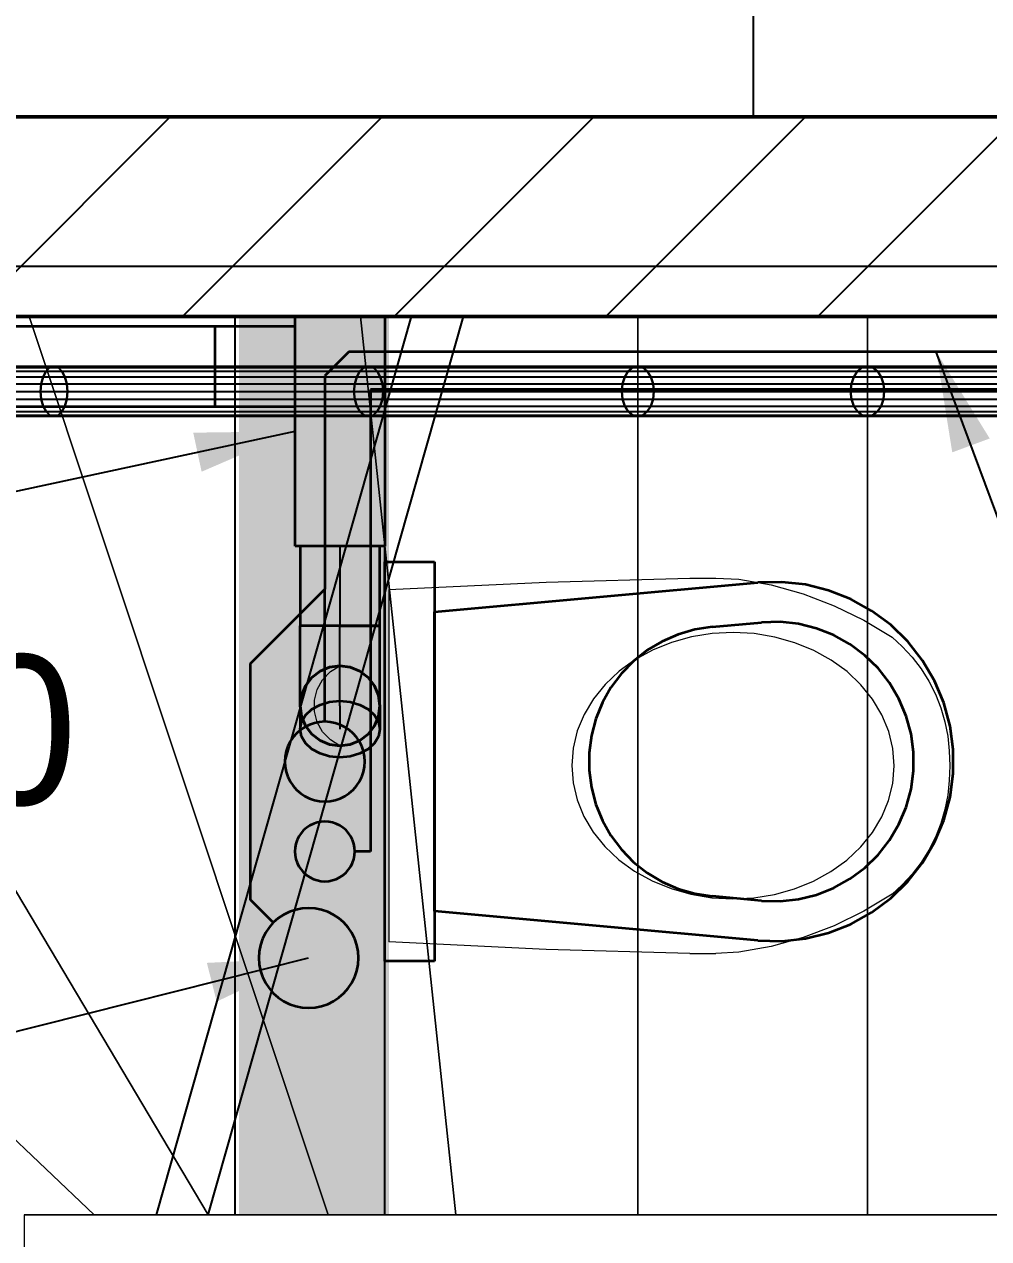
# Model space of a CAD drawing. Extents: x 0 to 756, y -25 to 420.
# Drawn here: x 143.61 to 162.93, y 241.1 to 265.43 of the extents above; entities that cross this region are included whole.
import ezdxf
from ezdxf.lldxf.tags import DXFTag

# ---------------------------------------------------------------- set-up
doc = ezdxf.new("R2010")
doc.units = 0
doc.linetypes.add('_Hiddenline_', pattern=[3, 2, -1])
doc.layers.get('0').update_dxf_attribs({"lineweight": 25})
for name, color, linetype, lineweight, true_color in [('A_Geschossdecke', 7, 'Continuous', 25, 0x008080), ('L_Abluft', 2, 'Continuous', 35, 0xffff00), ('L_Zuluft', 6, 'Continuous', 35, 0xff00ff), ('S_Abwasser_Entlueftung', 7, 'Nova_70', 35, 0x808000), ('S_Einrichtung', 7, 'Continuous', 35, 0x9dff9d), ('S_Kaltwasser', 3, 'Continuous', 35, 0x00ff00), ('S_Schmutzwasser', 7, 'Continuous', 35, 0x808040)]:
    doc.layers.add(name, color=color, linetype=linetype, lineweight=lineweight, true_color=true_color)
for name, color, linetype, lineweight in [('A_Innenwand', 7, 'Continuous', 25), ('Allgemein03', 7, 'Continuous', 25), ('Design', 7, 'Continuous', 18), ('L_Text', 7, 'Continuous', 25), ('Sanitär', 7, 'Continuous', 25), ('Standard', 7, 'Continuous', 25), ('Treppe', 7, 'Continuous', 13), ('Wand Holz nicht tragend', 7, 'Continuous', 13), ('Wand Holz tragend', 7, 'Continuous', 13), ('X_Text', 7, 'Continuous', 25)]:
    doc.layers.add(name, color=color, linetype=linetype, lineweight=lineweight)
doc.styles.get("Standard").update_dxf_attribs({"font": 'arial.ttf'})
tags = doc.linetypes.add('Nova_70', pattern='A,2,[130,ltypeshp.shx,S=1,R=-90,X=0,Y=1],2', length=4).pattern_tags.tags
tags[12:13] = [DXFTag(74, 4), DXFTag(75, 0), DXFTag(340, '0'), DXFTag(46, 0.0), DXFTag(50, 0.0), DXFTag(44, 0.0), DXFTag(45, 0.0)]
tags = doc.linetypes.add('STRICHPUNKT2', pattern=[12.7, 6.35, -3.175, 0, -3.175]).pattern_tags.tags
tags[10:11] = [DXFTag(74, 4), DXFTag(75, 0), DXFTag(340, '0'), DXFTag(46, 0.0), DXFTag(50, 0.0), DXFTag(44, 0.0), DXFTag(45, 0.0)]
tags[8:9] = [DXFTag(74, 4), DXFTag(75, 0), DXFTag(340, '0'), DXFTag(46, 0.0), DXFTag(50, 0.0), DXFTag(44, 0.0), DXFTag(45, 0.0)]
tags[6:7] = [DXFTag(74, 4), DXFTag(75, 0), DXFTag(340, '0'), DXFTag(46, 0.0), DXFTag(50, 0.0), DXFTag(44, 0.0), DXFTag(45, 0.0)]
tags[4:5] = [DXFTag(74, 4), DXFTag(75, 0), DXFTag(340, '0'), DXFTag(46, 0.0), DXFTag(50, 0.0), DXFTag(44, 0.0), DXFTag(45, 0.0)]

# ---------------------------------------------------------------- blocks, each defined once
blk = doc.blocks.new('Referenz-A01I5YBJIE')
at = {"layer": 'Allgemein03', "color": 0, "lineweight": -2}
for p, q in [((158.207, 279.578), (158.207, 263.578)), ((158.207, 263.578), (125.607, 263.578)), ((147.832, 241.578), (147.832, 259.578)), ((150.832, 241.578), (150.832, 259.578)), ((147.834, 241.58), (147.832, 241.578))]:
    blk.add_line(p, q, dxfattribs=at)
at = {"layer": 'Design', "color": 0, "lineweight": -2}
for points in [[(147.911, 241.578), (150.911, 241.578), (147.911, 259.578)], [(150.911, 241.578), (150.911, 259.578), (147.911, 259.578)]]:
    blk.add_solid(points, dxfattribs=at)
at = {"layer": 'Sanitär', "color": 0, "lineweight": 13}
for p, q in [((154.066, 254.258), (156.94, 254.338)), ((156.94, 254.338), (157.462, 254.338)), ((157.462, 254.338), (157.921, 254.317)), ((157.921, 254.317), (158.574, 254.201)), ((150.91, 254.106), (154.066, 254.258)), ((150.911, 254.106), (150.91, 247.05)), ((151.828, 252.216), (151.829, 254.15)), ((158.574, 254.201), (159.211, 254.018)), ((159.211, 254.018), (159.831, 253.784)), ((159.831, 253.784), (160.427, 253.494)), ((160.427, 253.494), (160.992, 253.151)), ((156.972, 253.157), (156.572, 253.046)), ((157.387, 253.225), (156.972, 253.157)), ((157.808, 253.247), (157.387, 253.225)), ((158.23, 253.224), (157.808, 253.247)), ((158.644, 253.155), (158.23, 253.224)), ((159.044, 253.042), (158.644, 253.155)), ((160.992, 253.151), (161.197, 252.967)), ((156.193, 252.892), (155.841, 252.699)), ((156.572, 253.046), (156.193, 252.892)), ((159.423, 252.887), (159.044, 253.042)), ((159.774, 252.692), (159.423, 252.887)), ((161.197, 252.967), (161.395, 252.751)), ((155.841, 252.699), (155.523, 252.469)), ((160.091, 252.462), (159.774, 252.692)), ((161.395, 252.751), (161.573, 252.518)), ((155.523, 252.469), (155.244, 252.207)), ((160.37, 252.199), (160.091, 252.462)), ((161.573, 252.518), (161.729, 252.269)), ((151.828, 250.578), (151.828, 252.216)), ((155.244, 252.207), (155.009, 251.917)), ((160.604, 251.908), (160.37, 252.199)), ((161.729, 252.269), (161.861, 252.008)), ((155.009, 251.917), (154.822, 251.604)), ((160.79, 251.595), (160.604, 251.908)), ((161.861, 252.008), (161.969, 251.736)), ((154.822, 251.604), (154.685, 251.273)), ((161.969, 251.736), (162.052, 251.455)), ((160.926, 251.264), (160.79, 251.595)), ((162.052, 251.455), (162.109, 251.167)), ((154.685, 251.273), (154.602, 250.931)), ((161.007, 250.921), (160.926, 251.264)), ((162.109, 251.167), (162.14, 250.876)), ((154.602, 250.931), (154.574, 250.583)), ((161.035, 250.573), (161.007, 250.921)), ((162.14, 250.876), (162.149, 250.573)), ((151.828, 248.94), (151.828, 250.578)), ((154.574, 250.583), (154.601, 250.234)), ((161.006, 250.224), (161.035, 250.573)), ((162.149, 250.573), (162.14, 250.279)), ((154.601, 250.234), (154.683, 249.892)), ((160.923, 249.882), (161.006, 250.224)), ((162.14, 250.279), (162.109, 249.988)), ((162.109, 249.988), (162.052, 249.701)), ((154.683, 249.892), (154.818, 249.561)), ((160.787, 249.552), (160.923, 249.882)), ((162.052, 249.701), (161.969, 249.42)), ((154.818, 249.561), (155.005, 249.247)), ((160.6, 249.239), (160.787, 249.552)), ((161.969, 249.42), (161.861, 249.147)), ((155.005, 249.247), (155.239, 248.957)), ((160.364, 248.949), (160.6, 249.239)), ((151.829, 247.006), (151.828, 248.94)), ((155.239, 248.957), (155.517, 248.694)), ((160.085, 248.687), (160.364, 248.949)), ((161.861, 249.147), (161.729, 248.886)), ((155.517, 248.694), (155.835, 248.463)), ((159.767, 248.457), (160.085, 248.687)), ((161.729, 248.886), (161.573, 248.638)), ((155.835, 248.463), (156.186, 248.269)), ((159.416, 248.264), (159.767, 248.457)), ((161.573, 248.638), (161.395, 248.405)), ((156.186, 248.269), (156.564, 248.114)), ((159.037, 248.11), (159.416, 248.264)), ((161.395, 248.405), (161.197, 248.189)), ((156.564, 248.114), (156.964, 248.001)), ((156.964, 248.001), (157.379, 247.932)), ((158.222, 247.931), (158.636, 247.998)), ((158.636, 247.998), (159.037, 248.11)), ((160.992, 248.004), (160.427, 247.661)), ((161.197, 248.189), (160.992, 248.004)), ((157.379, 247.932), (157.8, 247.908)), ((157.8, 247.908), (158.222, 247.931)), ((160.427, 247.661), (159.831, 247.371)), ((159.831, 247.371), (159.211, 247.138)), ((154.066, 246.897), (150.91, 247.05)), ((159.211, 247.138), (158.574, 246.955)), ((156.939, 246.817), (154.066, 246.897)), ((156.939, 246.817), (157.462, 246.818)), ((157.921, 246.839), (157.462, 246.818)), ((158.574, 246.955), (157.921, 246.839))]:
    blk.add_line(p, q, dxfattribs=at)
at = {"layer": 'Standard', "color": 0, "lineweight": -2}
for p, q in [((137.342, 258.482), (144.043, 258.482)), ((137.406, 258.553), (144.118, 258.553)), ((144.201, 258.578), (137.477, 258.578)), ((137.548, 258.553), (144.285, 258.553)), ((137.612, 258.482), (144.36, 258.482)), ((143.983, 258.372), (144.043, 258.482)), ((144.043, 258.482), (143.983, 258.372)), ((144.043, 258.482), (144.118, 258.553)), ((144.118, 258.553), (144.043, 258.482)), ((144.043, 258.482), (150.333, 258.482)), ((144.118, 258.553), (144.201, 258.578)), ((144.201, 258.578), (144.118, 258.553)), ((144.118, 258.553), (150.414, 258.553)), ((144.285, 258.553), (144.201, 258.578)), ((150.504, 258.578), (144.201, 258.578)), ((144.201, 258.578), (144.285, 258.553)), ((144.36, 258.482), (144.285, 258.553)), ((144.285, 258.553), (144.36, 258.482)), ((144.285, 258.553), (150.594, 258.553)), ((144.419, 258.372), (144.36, 258.482)), ((144.36, 258.482), (144.419, 258.372)), ((144.36, 258.482), (150.675, 258.482)), ((150.268, 258.372), (150.333, 258.482)), ((150.333, 258.482), (150.268, 258.372)), ((150.333, 258.482), (150.414, 258.553)), ((150.414, 258.553), (150.333, 258.482)), ((150.333, 258.482), (155.709, 258.482)), ((150.414, 258.553), (150.504, 258.578)), ((150.504, 258.578), (150.414, 258.553)), ((150.414, 258.553), (155.799, 258.553)), ((150.594, 258.553), (150.504, 258.578)), ((155.899, 258.578), (150.504, 258.578)), ((150.504, 258.578), (150.594, 258.553)), ((150.675, 258.482), (150.594, 258.553)), ((150.594, 258.553), (150.675, 258.482)), ((150.594, 258.553), (155.999, 258.553)), ((150.74, 258.372), (150.675, 258.482)), ((150.675, 258.482), (150.74, 258.372)), ((150.675, 258.482), (156.089, 258.482)), ((155.638, 258.372), (155.709, 258.482)), ((155.709, 258.482), (155.638, 258.372)), ((155.709, 258.482), (155.799, 258.553)), ((155.799, 258.553), (155.709, 258.482)), ((155.709, 258.482), (160.301, 258.482)), ((155.799, 258.553), (155.899, 258.578)), ((155.899, 258.578), (155.799, 258.553)), ((155.799, 258.553), (160.395, 258.553)), ((155.999, 258.553), (155.899, 258.578)), ((160.499, 258.578), (155.899, 258.578)), ((155.899, 258.578), (155.999, 258.553)), ((156.089, 258.482), (155.999, 258.553)), ((155.999, 258.553), (156.089, 258.482)), ((155.999, 258.553), (160.604, 258.553)), ((156.16, 258.372), (156.089, 258.482)), ((156.089, 258.482), (156.16, 258.372)), ((156.089, 258.482), (160.698, 258.482)), ((160.226, 258.372), (160.301, 258.482)), ((160.301, 258.482), (160.226, 258.372)), ((160.301, 258.482), (160.395, 258.553)), ((160.395, 258.553), (160.301, 258.482)), ((160.301, 258.482), (164.901, 258.482)), ((160.395, 258.553), (160.499, 258.578)), ((160.499, 258.578), (160.395, 258.553)), ((160.395, 258.553), (164.995, 258.553)), ((160.604, 258.553), (160.499, 258.578)), ((165.099, 258.578), (160.499, 258.578)), ((160.499, 258.578), (160.604, 258.553)), ((160.698, 258.482), (160.604, 258.553)), ((160.604, 258.553), (160.698, 258.482)), ((160.604, 258.553), (165.204, 258.553)), ((160.773, 258.372), (160.698, 258.482)), ((160.698, 258.482), (160.773, 258.372)), ((160.698, 258.482), (165.298, 258.482)), ((137.259, 258.232), (143.945, 258.232)), ((137.291, 258.372), (143.983, 258.372)), ((137.663, 258.372), (144.419, 258.372)), ((137.696, 258.232), (144.458, 258.232)), ((143.932, 258.078), (143.945, 258.232)), ((143.945, 258.232), (143.932, 258.078)), ((143.945, 258.232), (143.983, 258.372)), ((143.983, 258.372), (143.945, 258.232)), ((143.945, 258.232), (150.227, 258.232)), ((143.983, 258.372), (150.268, 258.372)), ((144.458, 258.232), (144.419, 258.372)), ((144.419, 258.372), (144.458, 258.232)), ((144.419, 258.372), (150.74, 258.372)), ((144.471, 258.078), (144.458, 258.232)), ((144.458, 258.232), (144.471, 258.078)), ((144.458, 258.232), (150.781, 258.232)), ((150.212, 258.078), (150.227, 258.232)), ((150.227, 258.232), (150.212, 258.078)), ((150.227, 258.232), (150.268, 258.372)), ((150.268, 258.372), (150.227, 258.232)), ((150.227, 258.232), (155.592, 258.232)), ((150.268, 258.372), (155.638, 258.372)), ((150.781, 258.232), (150.74, 258.372)), ((150.74, 258.372), (150.781, 258.232)), ((150.74, 258.372), (156.16, 258.372)), ((150.796, 258.078), (150.781, 258.232)), ((150.781, 258.232), (150.796, 258.078)), ((150.781, 258.232), (156.206, 258.232)), ((155.576, 258.078), (155.592, 258.232)), ((155.592, 258.232), (155.576, 258.078)), ((155.592, 258.232), (155.638, 258.372)), ((155.638, 258.372), (155.592, 258.232)), ((155.592, 258.232), (160.178, 258.232)), ((155.638, 258.372), (160.226, 258.372)), ((156.206, 258.232), (156.16, 258.372)), ((156.16, 258.372), (156.206, 258.232)), ((156.16, 258.372), (160.773, 258.372)), ((156.222, 258.078), (156.206, 258.232)), ((156.206, 258.232), (156.222, 258.078)), ((156.206, 258.232), (160.821, 258.232)), ((160.161, 258.078), (160.178, 258.232)), ((160.178, 258.232), (160.161, 258.078)), ((160.178, 258.232), (160.226, 258.372)), ((160.226, 258.372), (160.178, 258.232)), ((160.178, 258.232), (164.778, 258.232)), ((160.226, 258.372), (164.826, 258.372)), ((160.821, 258.232), (160.773, 258.372)), ((160.773, 258.372), (160.821, 258.232)), ((160.773, 258.372), (165.373, 258.372)), ((160.837, 258.078), (160.821, 258.232)), ((160.821, 258.232), (160.837, 258.078)), ((160.821, 258.232), (165.421, 258.232)), ((137.248, 258.078), (143.932, 258.078)), ((137.707, 258.078), (144.471, 258.078)), ((143.945, 257.923), (143.932, 258.078)), ((143.932, 258.078), (150.212, 258.078)), ((143.932, 258.078), (143.945, 257.923)), ((144.458, 257.923), (144.471, 258.078)), ((144.471, 258.078), (144.458, 257.923)), ((144.471, 258.078), (150.796, 258.078)), ((150.227, 257.923), (150.212, 258.078)), ((150.212, 258.078), (155.576, 258.078)), ((150.212, 258.078), (150.227, 257.923)), ((150.781, 257.923), (150.796, 258.078)), ((150.796, 258.078), (150.781, 257.923)), ((150.796, 258.078), (156.222, 258.078)), ((155.592, 257.923), (155.576, 258.078)), ((155.576, 258.078), (160.161, 258.078)), ((155.576, 258.078), (155.592, 257.923)), ((156.206, 257.923), (156.222, 258.078)), ((156.222, 258.078), (156.206, 257.923)), ((156.222, 258.078), (160.837, 258.078)), ((160.178, 257.923), (160.161, 258.078)), ((160.161, 258.078), (164.761, 258.078)), ((160.161, 258.078), (160.178, 257.923)), ((160.821, 257.923), (160.837, 258.078)), ((160.837, 258.078), (160.821, 257.923)), ((160.837, 258.078), (165.437, 258.078)), ((137.259, 257.923), (143.945, 257.923)), ((137.291, 257.784), (143.983, 257.784)), ((137.663, 257.784), (144.419, 257.784)), ((137.696, 257.923), (144.458, 257.923)), ((143.983, 257.784), (143.945, 257.923)), ((143.945, 257.923), (150.227, 257.923)), ((143.945, 257.923), (143.983, 257.784)), ((144.043, 257.673), (143.983, 257.784)), ((143.983, 257.784), (150.268, 257.784)), ((143.983, 257.784), (144.043, 257.673)), ((144.36, 257.673), (144.419, 257.784)), ((144.419, 257.784), (144.36, 257.673)), ((144.419, 257.784), (144.458, 257.923)), ((144.458, 257.923), (144.419, 257.784)), ((144.419, 257.784), (150.74, 257.784)), ((144.458, 257.923), (150.781, 257.923)), ((150.268, 257.784), (150.227, 257.923)), ((150.227, 257.923), (155.592, 257.923)), ((150.227, 257.923), (150.268, 257.784)), ((150.333, 257.673), (150.268, 257.784)), ((150.268, 257.784), (155.638, 257.784)), ((150.268, 257.784), (150.333, 257.673)), ((150.675, 257.673), (150.74, 257.784)), ((150.74, 257.784), (150.675, 257.673)), ((150.74, 257.784), (150.781, 257.923)), ((150.781, 257.923), (150.74, 257.784)), ((150.74, 257.784), (156.16, 257.784)), ((150.781, 257.923), (156.206, 257.923)), ((155.638, 257.784), (155.592, 257.923)), ((155.592, 257.923), (160.178, 257.923)), ((155.592, 257.923), (155.638, 257.784)), ((155.709, 257.673), (155.638, 257.784)), ((155.638, 257.784), (160.226, 257.784)), ((155.638, 257.784), (155.709, 257.673)), ((156.089, 257.673), (156.16, 257.784)), ((156.16, 257.784), (156.089, 257.673)), ((156.16, 257.784), (156.206, 257.923)), ((156.206, 257.923), (156.16, 257.784)), ((156.16, 257.784), (160.773, 257.784)), ((156.206, 257.923), (160.821, 257.923)), ((160.226, 257.784), (160.178, 257.923)), ((160.178, 257.923), (164.778, 257.923)), ((160.178, 257.923), (160.226, 257.784)), ((160.301, 257.673), (160.226, 257.784)), ((160.226, 257.784), (164.826, 257.784)), ((160.226, 257.784), (160.301, 257.673)), ((160.698, 257.673), (160.773, 257.784)), ((160.773, 257.784), (160.698, 257.673)), ((160.773, 257.784), (160.821, 257.923)), ((160.821, 257.923), (160.773, 257.784)), ((160.773, 257.784), (165.373, 257.784)), ((160.821, 257.923), (165.421, 257.923)), ((137.342, 257.673), (144.043, 257.673)), ((137.406, 257.602), (144.118, 257.602)), ((137.477, 257.578), (144.201, 257.578)), ((137.548, 257.602), (144.285, 257.602)), ((137.612, 257.673), (144.36, 257.673)), ((144.118, 257.602), (144.043, 257.673)), ((144.043, 257.673), (150.333, 257.673)), ((144.043, 257.673), (144.118, 257.602)), ((144.201, 257.578), (144.118, 257.602)), ((144.118, 257.602), (150.414, 257.602)), ((144.118, 257.602), (144.201, 257.578)), ((144.201, 257.578), (144.285, 257.602)), ((144.285, 257.602), (144.201, 257.578)), ((144.201, 257.578), (150.504, 257.578)), ((144.285, 257.602), (144.36, 257.673)), ((144.36, 257.673), (144.285, 257.602)), ((144.285, 257.602), (150.594, 257.602)), ((144.36, 257.673), (150.675, 257.673)), ((150.414, 257.602), (150.333, 257.673)), ((150.333, 257.673), (155.709, 257.673)), ((150.333, 257.673), (150.414, 257.602)), ((150.504, 257.578), (150.414, 257.602)), ((150.414, 257.602), (155.799, 257.602)), ((150.414, 257.602), (150.504, 257.578)), ((150.504, 257.578), (150.594, 257.602)), ((150.594, 257.602), (150.504, 257.578)), ((150.504, 257.578), (155.899, 257.578)), ((150.594, 257.602), (150.675, 257.673)), ((150.675, 257.673), (150.594, 257.602)), ((150.594, 257.602), (155.999, 257.602)), ((150.675, 257.673), (156.089, 257.673)), ((155.799, 257.602), (155.709, 257.673)), ((155.709, 257.673), (160.301, 257.673)), ((155.709, 257.673), (155.799, 257.602)), ((155.899, 257.578), (155.799, 257.602)), ((155.799, 257.602), (160.395, 257.602)), ((155.799, 257.602), (155.899, 257.578)), ((155.899, 257.578), (155.999, 257.602)), ((155.999, 257.602), (155.899, 257.578)), ((155.899, 257.578), (160.499, 257.578)), ((155.999, 257.602), (156.089, 257.673)), ((156.089, 257.673), (155.999, 257.602)), ((155.999, 257.602), (160.604, 257.602)), ((156.089, 257.673), (160.698, 257.673)), ((160.395, 257.602), (160.301, 257.673)), ((160.301, 257.673), (164.901, 257.673)), ((160.301, 257.673), (160.395, 257.602)), ((160.499, 257.578), (160.395, 257.602)), ((160.395, 257.602), (164.995, 257.602)), ((160.395, 257.602), (160.499, 257.578)), ((160.499, 257.578), (160.604, 257.602)), ((160.604, 257.602), (160.499, 257.578)), ((160.499, 257.578), (165.099, 257.578)), ((160.604, 257.602), (160.698, 257.673)), ((160.698, 257.673), (160.604, 257.602)), ((160.604, 257.602), (165.204, 257.602)), ((160.698, 257.673), (165.298, 257.673))]:
    blk.add_line(p, q, dxfattribs=at)
at = {"layer": 'Standard', "color": 0, "lineweight": 13}
for p, q in [((192.607, 241.578), (143.607, 241.578)), ((143.607, 241.578), (143.607, 230.778))]:
    blk.add_line(p, q, dxfattribs=at)
at = {"layer": 'Treppe', "color": 0}
for p, q in [((126.061, 259.578), (145.007, 241.578)), ((145.007, 241.578), (126.061, 259.578)), ((145.007, 241.578), (126.061, 259.578)), ((126.061, 259.578), (145.007, 241.578)), ((136.585, 259.578), (147.294, 241.578)), ((143.702, 259.578), (136.585, 259.578)), ((147.294, 241.578), (136.585, 259.578)), ((136.585, 259.578), (143.702, 259.578)), ((147.294, 241.578), (136.585, 259.578)), ((136.585, 259.578), (147.294, 241.578)), ((143.702, 259.578), (149.697, 241.578)), ((150.345, 259.578), (143.702, 259.578)), ((149.697, 241.578), (143.702, 259.578)), ((143.702, 259.578), (150.345, 259.578)), ((143.702, 259.578), (143.702, 259.578)), ((149.697, 241.578), (143.702, 259.578)), ((143.702, 259.578), (149.697, 241.578)), ((143.702, 259.578), (143.702, 259.578)), ((150.345, 259.578), (152.253, 241.578)), ((155.899, 259.578), (150.345, 259.578)), ((152.253, 241.578), (150.345, 259.578)), ((150.345, 259.578), (155.899, 259.578)), ((150.345, 259.578), (150.345, 259.578)), ((152.253, 241.578), (150.345, 259.578)), ((150.345, 259.578), (152.253, 241.578)), ((150.345, 259.578), (150.345, 259.578)), ((155.899, 259.578), (155.899, 241.578)), ((160.499, 259.578), (155.899, 259.578)), ((155.899, 241.578), (155.899, 259.578)), ((155.899, 259.578), (160.499, 259.578)), ((155.899, 259.578), (155.899, 259.578)), ((155.899, 241.578), (155.899, 259.578)), ((155.899, 259.578), (155.899, 241.578)), ((155.899, 259.578), (155.899, 259.578)), ((160.499, 259.578), (160.499, 241.578)), ((165.099, 259.578), (160.499, 259.578)), ((160.499, 241.578), (160.499, 259.578)), ((160.499, 259.578), (165.099, 259.578)), ((160.499, 259.578), (160.499, 259.578)), ((160.499, 241.578), (160.499, 259.578)), ((160.499, 259.578), (160.499, 241.578)), ((160.499, 259.578), (160.499, 259.578)), ((143.607, 241.578), (145.007, 241.578)), ((145.007, 241.578), (143.607, 241.578)), ((145.007, 241.578), (147.294, 241.578)), ((147.294, 241.578), (145.007, 241.578)), ((145.007, 241.578), (145.007, 241.578)), ((145.007, 241.578), (145.007, 241.578)), ((147.294, 241.578), (149.697, 241.578)), ((149.697, 241.578), (147.294, 241.578)), ((147.294, 241.578), (147.294, 241.578)), ((147.294, 241.578), (147.294, 241.578)), ((149.697, 241.578), (152.253, 241.578)), ((152.253, 241.578), (149.697, 241.578)), ((149.697, 241.578), (149.697, 241.578)), ((149.697, 241.578), (149.697, 241.578)), ((152.253, 241.578), (155.899, 241.578)), ((155.899, 241.578), (152.253, 241.578)), ((152.253, 241.578), (152.253, 241.578)), ((152.253, 241.578), (152.253, 241.578)), ((155.899, 241.578), (160.499, 241.578)), ((160.499, 241.578), (155.899, 241.578)), ((155.899, 241.578), (155.899, 241.578)), ((155.899, 241.578), (155.899, 241.578)), ((160.499, 241.578), (165.099, 241.578)), ((165.099, 241.578), (160.499, 241.578)), ((160.499, 241.578), (160.499, 241.578)), ((160.499, 241.578), (160.499, 241.578))]:
    blk.add_line(p, q, dxfattribs=at)
at = {"layer": 'Treppe', "color": 0, "lineweight": -2}
for p, q in [((146.254, 241.578), (151.368, 259.578)), ((147.294, 241.578), (152.407, 259.578))]:
    blk.add_line(p, q, dxfattribs=at)
at = {"layer": 'Wand Holz nicht tragend', "color": 0, "lineweight": 50}
for p, q in [((218.607, 263.578), (125.607, 263.578)), ((125.607, 263.578), (218.607, 263.578)), ((125.607, 259.578), (218.607, 259.578)), ((218.607, 259.578), (125.607, 259.578))]:
    blk.add_line(p, q, dxfattribs=at)
at = {"layer": 'Wand Holz tragend', "color": 0, "lineweight": -2, "insert": (127.936, 252.798), "char_height": 3, "attachment_point": 1}
blk.add_mtext('{\\fPosterama Text Light;19.9/23.0}', dxfattribs=at)
blk = doc.blocks.new('Wand-A01I5YCRIE', base_point=(125.607, 259.578))
at = {"color": 0, "linetype": 'ByBlock', "lineweight": -2, "ltscale": 0.25}
for p, q in [((125.607, 263.578), (220.607, 263.578)), ((125.607, 259.578), (216.607, 259.578))]:
    blk.add_line(p, q, dxfattribs=at)
at = {"color": 0, "lineweight": -2}
for p, q in [((142.532, 259.578), (146.532, 263.578)), ((146.775, 259.578), (150.775, 263.578)), ((151.018, 259.578), (155.018, 263.578)), ((155.26, 259.578), (159.26, 263.578)), ((159.503, 259.578), (163.503, 263.578))]:
    blk.add_line(p, q, dxfattribs=at)
blk = doc.blocks.new('Bogen-A01I5YG1IE', base_point=(149.132, 250.744))
at = {"color": 0, "linetype": 'ByBlock', "lineweight": -2, "ltscale": 0.35}
for p, q in [((149.725, 252.551), (149.932, 252.578)), ((149.932, 252.578), (150.139, 252.551)), ((149.239, 252.178), (149.366, 252.344)), ((149.366, 252.344), (149.532, 252.471)), ((149.532, 252.471), (149.725, 252.551)), ((150.139, 252.551), (150.332, 252.471)), ((150.332, 252.471), (150.497, 252.344)), ((150.497, 252.344), (150.625, 252.178)), ((149.159, 251.985), (149.239, 252.178)), ((150.625, 252.178), (150.705, 251.985)), ((149.132, 251.778), (149.159, 251.985)), ((149.532, 251.799), (149.725, 251.856)), ((149.725, 251.856), (149.932, 251.875)), ((149.932, 251.875), (150.139, 251.856)), ((150.139, 251.856), (150.332, 251.799)), ((150.705, 251.985), (150.732, 251.778)), ((149.159, 251.571), (149.132, 251.778)), ((149.132, 251.778), (149.132, 251.723)), ((149.132, 251.723), (149.132, 251.563)), ((149.239, 251.592), (149.366, 251.709)), ((149.366, 251.709), (149.532, 251.799)), ((150.332, 251.799), (150.497, 251.709)), ((150.497, 251.709), (150.625, 251.592)), ((150.732, 251.778), (150.705, 251.571)), ((150.732, 251.778), (150.732, 251.723)), ((150.732, 251.723), (150.732, 251.563)), ((149.132, 251.563), (149.132, 251.309)), ((149.132, 251.309), (149.159, 251.456)), ((149.159, 251.456), (149.239, 251.592)), ((149.239, 251.378), (149.159, 251.571)), ((149.366, 251.212), (149.239, 251.378)), ((150.625, 251.378), (150.497, 251.212)), ((150.625, 251.592), (150.705, 251.456)), ((150.705, 251.571), (150.625, 251.378)), ((150.705, 251.456), (150.732, 251.309)), ((150.732, 251.563), (150.732, 251.309)), ((149.159, 251.163), (149.132, 251.309)), ((149.239, 251.026), (149.159, 251.163)), ((149.532, 251.085), (149.366, 251.212)), ((150.497, 251.212), (150.332, 251.085)), ((150.705, 251.163), (150.625, 251.026)), ((150.732, 251.309), (150.705, 251.163)), ((149.366, 250.909), (149.239, 251.026)), ((149.532, 250.819), (149.366, 250.909)), ((149.725, 251.005), (149.532, 251.085)), ((149.932, 250.978), (149.725, 251.005)), ((150.139, 251.005), (149.932, 250.978)), ((150.332, 251.085), (150.139, 251.005)), ((150.497, 250.909), (150.332, 250.819)), ((150.625, 251.026), (150.497, 250.909)), ((149.725, 250.763), (149.532, 250.819)), ((149.932, 250.744), (149.725, 250.763)), ((150.139, 250.763), (149.932, 250.744)), ((150.332, 250.819), (150.139, 250.763))]:
    blk.add_line(p, q, dxfattribs=at)
at = {"color": 0, "linetype": 'STRICHPUNKT2', "lineweight": 25, "ltscale": 0.25}
for p, q in [((149.932, 251.778), (149.932, 251.723)), ((149.932, 251.723), (149.932, 251.563)), ((149.932, 251.563), (149.932, 251.309))]:
    blk.add_line(p, q, dxfattribs=at)
blk = doc.blocks.new('Abluftventilator-A01I5YG3IE', base_point=(149.032, 254.978))
at = {"color": 0, "linetype": 'ByBlock', "lineweight": -2, "ltscale": 0.35}
for p, q in [((149.032, 259.578), (150.832, 259.578)), ((149.032, 254.978), (149.032, 259.578)), ((150.832, 259.578), (150.832, 254.978)), ((150.832, 254.978), (149.032, 254.978))]:
    blk.add_line(p, q, dxfattribs=at)
blk = doc.blocks.new('Geräteanschluss Rund-A01I5YG5IE', base_point=(147.432, 257.778))
at = {"color": 0, "linetype": 'ByBlock', "lineweight": -2, "ltscale": 0.35}
for p, q in [((149.032, 259.378), (147.432, 259.378)), ((147.432, 258.909), (147.432, 259.378)), ((149.032, 258.909), (149.032, 259.378)), ((147.432, 258.246), (147.432, 258.909)), ((149.032, 258.246), (149.032, 258.909)), ((147.432, 257.778), (147.432, 258.246)), ((149.032, 257.778), (149.032, 258.246)), ((147.432, 257.778), (149.032, 257.778))]:
    blk.add_line(p, q, dxfattribs=at)
at = {"color": 0, "linetype": 'STRICHPUNKT2', "lineweight": 25, "ltscale": 0.25}
blk.add_line((149.032, 258.578), (147.432, 258.578), dxfattribs=at)
blk = doc.blocks.new('Bauteilbeschriftung-A01I5YG7IE', base_point=(76.247, 238.687))
at = {"color": 0, "linetype": 'ByBlock', "lineweight": -2, "ltscale": 0.25}
blk.add_line((111.273, 249.187), (149.032, 257.278), dxfattribs=at)
for points in [[(148.967, 257.25), (146.992, 257.25), (149.032, 257.278)], [(147.16, 256.468), (148.967, 257.25), (146.992, 257.25)]]:
    blk.add_solid(points, dxfattribs=at)
blk = doc.blocks.new('Bogen-A01I5YG9IE', base_point=(149.132, 250.978))
at = {"color": 0, "linetype": 'ByBlock', "lineweight": -2, "ltscale": 0.35}
for p, q in [((149.159, 253.378), (149.132, 253.378)), ((149.132, 252.964), (149.132, 253.378)), ((149.239, 253.378), (149.159, 253.378)), ((149.366, 253.378), (149.239, 253.378)), ((149.532, 253.378), (149.366, 253.378)), ((149.725, 253.378), (149.532, 253.378)), ((149.932, 253.378), (149.725, 253.378)), ((149.932, 253.378), (150.139, 253.378)), ((150.139, 253.378), (150.332, 253.378)), ((150.332, 253.378), (150.497, 253.378)), ((150.497, 253.378), (150.625, 253.378)), ((150.625, 253.378), (150.705, 253.378)), ((150.705, 253.378), (150.732, 253.378)), ((150.732, 252.964), (150.732, 253.378)), ((149.132, 252.578), (149.132, 252.964)), ((150.732, 252.578), (150.732, 252.964)), ((149.132, 252.246), (149.132, 252.578)), ((149.932, 252.578), (149.725, 252.551)), ((150.139, 252.551), (149.932, 252.578)), ((150.732, 252.246), (150.732, 252.578)), ((149.366, 252.344), (149.239, 252.178)), ((149.532, 252.471), (149.366, 252.344)), ((149.725, 252.551), (149.532, 252.471)), ((150.332, 252.471), (150.139, 252.551)), ((150.497, 252.344), (150.332, 252.471)), ((150.625, 252.178), (150.497, 252.344)), ((149.132, 251.992), (149.132, 252.246)), ((149.239, 252.178), (149.159, 251.985)), ((150.705, 251.985), (150.625, 252.178)), ((150.732, 251.992), (150.732, 252.246)), ((149.132, 251.832), (149.132, 251.992)), ((149.159, 251.985), (149.132, 251.778)), ((150.732, 251.778), (150.705, 251.985)), ((150.732, 251.832), (150.732, 251.992)), ((149.132, 251.778), (149.132, 251.832)), ((149.132, 251.778), (149.159, 251.571)), ((150.705, 251.571), (150.732, 251.778)), ((150.732, 251.778), (150.732, 251.832)), ((149.159, 251.571), (149.239, 251.378)), ((149.239, 251.378), (149.366, 251.212)), ((150.497, 251.212), (150.625, 251.378)), ((150.625, 251.378), (150.705, 251.571)), ((149.366, 251.212), (149.532, 251.085)), ((150.332, 251.085), (150.497, 251.212)), ((149.532, 251.085), (149.725, 251.005)), ((149.725, 251.005), (149.932, 250.978)), ((149.932, 250.978), (150.139, 251.005)), ((150.139, 251.005), (150.332, 251.085))]:
    blk.add_line(p, q, dxfattribs=at)
at = {"color": 0, "linetype": 'STRICHPUNKT2', "lineweight": 25, "ltscale": 0.25}
for p, q in [((149.932, 252.964), (149.932, 253.378)), ((149.932, 252.578), (149.932, 252.964)), ((149.932, 252.246), (149.932, 252.578)), ((149.932, 251.992), (149.932, 252.246)), ((149.932, 251.832), (149.932, 251.992)), ((149.932, 251.778), (149.932, 251.832))]:
    blk.add_line(p, q, dxfattribs=at)
at = {"color": 0, "linetype": '_Hiddenline_', "lineweight": 18}
for p, q in [((149.741, 252.462), (149.932, 252.578)), ((149.585, 252.301), (149.741, 252.462)), ((149.419, 251.89), (149.476, 252.106)), ((149.476, 252.106), (149.585, 252.301)), ((149.419, 251.666), (149.419, 251.89)), ((149.476, 251.45), (149.419, 251.666)), ((149.585, 251.255), (149.476, 251.45)), ((149.741, 251.094), (149.585, 251.255)), ((149.932, 250.978), (149.741, 251.094))]:
    blk.add_line(p, q, dxfattribs=at)
blk = doc.blocks.new('Geräteanschluss Rund-A01I5YGBIE', base_point=(149.132, 253.378))
at = {"color": 0, "linetype": 'ByBlock', "lineweight": -2, "ltscale": 0.35}
for p, q in [((149.132, 254.978), (149.132, 253.378)), ((149.6, 254.978), (149.132, 254.978)), ((150.263, 254.978), (149.6, 254.978)), ((150.732, 254.978), (150.263, 254.978)), ((150.732, 253.378), (150.732, 254.978)), ((149.6, 253.378), (149.132, 253.378)), ((150.263, 253.378), (149.6, 253.378)), ((150.732, 253.378), (150.263, 253.378))]:
    blk.add_line(p, q, dxfattribs=at)
at = {"color": 0, "linetype": 'STRICHPUNKT2', "lineweight": 25, "ltscale": 0.25}
blk.add_line((149.932, 254.978), (149.932, 253.378), dxfattribs=at)
blk = doc.blocks.new('WC-A01I5YGZIE', base_point=(150.828, 246.66))
at = {"color": 0, "linetype": 'ByBlock', "lineweight": -2, "ltscale": 0.35}
for p, q in [((150.828, 254.66), (151.828, 254.66)), ((150.828, 246.66), (150.828, 254.66)), ((151.828, 254.66), (151.828, 246.66)), ((151.828, 253.66), (158.304, 254.246)), ((158.782, 254.257), (158.304, 254.246)), ((159.257, 254.205), (158.782, 254.257)), ((159.721, 254.09), (159.257, 254.205)), ((160.166, 253.915), (159.721, 254.09)), ((160.584, 253.683), (160.166, 253.915)), ((151.828, 247.66), (151.828, 253.66)), ((160.967, 253.397), (160.584, 253.683)), ((157.041, 253.306), (156.706, 253.209)), ((157.386, 253.36), (157.041, 253.306)), ((157.386, 253.36), (158.378, 253.449)), ((158.749, 253.458), (158.378, 253.449)), ((159.119, 253.417), (158.749, 253.458)), ((159.479, 253.328), (159.119, 253.417)), ((159.825, 253.191), (159.479, 253.328)), ((161.309, 253.063), (160.967, 253.397)), ((156.386, 253.069), (156.087, 252.89)), ((156.706, 253.209), (156.386, 253.069)), ((160.15, 253.011), (159.825, 253.191)), ((161.604, 252.687), (161.309, 253.063)), ((156.087, 252.89), (155.813, 252.673)), ((160.448, 252.788), (160.15, 253.011)), ((155.813, 252.673), (155.57, 252.424)), ((160.714, 252.529), (160.448, 252.788)), ((161.846, 252.275), (161.604, 252.687)), ((155.57, 252.424), (155.36, 252.145)), ((160.943, 252.236), (160.714, 252.529)), ((155.36, 252.145), (155.189, 251.841)), ((161.131, 251.916), (160.943, 252.236)), ((162.031, 251.834), (161.846, 252.275)), ((161.275, 251.573), (161.131, 251.916)), ((155.189, 251.841), (155.057, 251.518)), ((162.157, 251.373), (162.031, 251.834)), ((155.057, 251.518), (154.968, 251.181)), ((161.373, 251.214), (161.275, 251.573)), ((162.22, 250.899), (162.157, 251.373)), ((154.968, 251.181), (154.923, 250.835)), ((161.422, 250.846), (161.373, 251.214)), ((162.22, 250.421), (162.22, 250.899)), ((154.923, 250.835), (154.923, 250.486)), ((161.422, 250.474), (161.422, 250.846)), ((154.923, 250.486), (154.968, 250.14)), ((161.373, 250.106), (161.422, 250.474)), ((162.157, 249.947), (162.22, 250.421)), ((154.968, 250.14), (155.057, 249.802)), ((161.275, 249.747), (161.373, 250.106)), ((162.031, 249.486), (162.157, 249.947)), ((155.057, 249.802), (155.189, 249.479)), ((161.131, 249.405), (161.275, 249.747)), ((155.189, 249.479), (155.36, 249.176)), ((161.846, 249.046), (162.031, 249.486)), ((155.36, 249.176), (155.57, 248.897)), ((160.943, 249.084), (161.131, 249.405)), ((160.714, 248.792), (160.943, 249.084)), ((161.604, 248.634), (161.846, 249.046)), ((155.57, 248.897), (155.813, 248.647)), ((160.448, 248.532), (160.714, 248.792)), ((155.813, 248.647), (156.087, 248.431)), ((160.15, 248.31), (160.448, 248.532)), ((161.309, 248.257), (161.604, 248.634)), ((156.087, 248.431), (156.386, 248.251)), ((156.386, 248.251), (156.706, 248.112)), ((159.825, 248.129), (160.15, 248.31)), ((160.967, 247.923), (161.309, 248.257)), ((156.706, 248.112), (157.041, 248.014)), ((157.041, 248.014), (157.386, 247.961)), ((158.378, 247.871), (157.386, 247.961)), ((159.119, 247.903), (159.479, 247.993)), ((159.479, 247.993), (159.825, 248.129)), ((158.378, 247.871), (158.749, 247.863)), ((158.749, 247.863), (159.119, 247.903)), ((160.584, 247.638), (160.967, 247.923)), ((158.304, 247.075), (151.828, 247.66)), ((160.166, 247.405), (160.584, 247.638)), ((159.257, 247.116), (159.721, 247.23)), ((159.721, 247.23), (160.166, 247.405)), ((158.304, 247.075), (158.782, 247.063)), ((158.782, 247.063), (159.257, 247.116)), ((151.828, 246.66), (150.828, 246.66))]:
    blk.add_line(p, q, dxfattribs=at)
blk = doc.blocks.new('Anschluss-Element-A01I5YH1IE', base_point=(149.028, 248.26))
at = {"color": 0, "lineweight": -2}
for p, q in [((149.399, 249.415), (149.328, 249.38)), ((149.473, 249.44), (149.399, 249.415)), ((149.55, 249.455), (149.473, 249.44)), ((149.628, 249.46), (149.55, 249.455)), ((149.707, 249.455), (149.628, 249.46)), ((149.784, 249.44), (149.707, 249.455)), ((149.858, 249.415), (149.784, 249.44)), ((149.928, 249.38), (149.858, 249.415)), ((149.152, 249.225), (149.109, 249.16)), ((149.204, 249.284), (149.152, 249.225)), ((149.263, 249.336), (149.204, 249.284)), ((149.328, 249.38), (149.263, 249.336)), ((149.994, 249.336), (149.928, 249.38)), ((150.053, 249.284), (149.994, 249.336)), ((150.104, 249.225), (150.053, 249.284)), ((150.148, 249.16), (150.104, 249.225)), ((149.033, 248.939), (149.028, 248.86)), ((149.049, 249.015), (149.033, 248.939)), ((149.074, 249.09), (149.049, 249.015)), ((149.109, 249.16), (149.074, 249.09)), ((150.183, 249.09), (150.148, 249.16)), ((150.208, 249.015), (150.183, 249.09)), ((150.223, 248.939), (150.208, 249.015)), ((150.228, 248.86), (150.223, 248.939)), ((149.028, 248.86), (149.033, 248.782)), ((149.033, 248.782), (149.049, 248.705)), ((149.049, 248.705), (149.074, 248.631)), ((150.183, 248.631), (150.208, 248.705)), ((150.208, 248.705), (150.223, 248.782)), ((150.223, 248.782), (150.228, 248.86)), ((149.074, 248.631), (149.109, 248.56)), ((149.109, 248.56), (149.152, 248.495)), ((149.152, 248.495), (149.204, 248.436)), ((149.204, 248.436), (149.263, 248.384)), ((149.994, 248.384), (150.053, 248.436)), ((150.053, 248.436), (150.104, 248.495)), ((150.104, 248.495), (150.148, 248.56)), ((150.148, 248.56), (150.183, 248.631)), ((149.263, 248.384), (149.328, 248.341)), ((149.328, 248.341), (149.399, 248.306)), ((149.399, 248.306), (149.473, 248.281)), ((149.473, 248.281), (149.55, 248.265)), ((149.55, 248.265), (149.628, 248.26)), ((149.628, 248.26), (149.707, 248.265)), ((149.707, 248.265), (149.784, 248.281)), ((149.784, 248.281), (149.858, 248.306)), ((149.858, 248.306), (149.928, 248.341)), ((149.928, 248.341), (149.994, 248.384))]:
    blk.add_line(p, q, dxfattribs=at)
blk = doc.blocks.new('Anschluss-Element-A01I5YH3IE', base_point=(148.828, 249.86))
at = {"color": 0, "lineweight": -2}
for p, q in [((149.322, 251.399), (149.228, 251.353)), ((149.421, 251.433), (149.322, 251.399)), ((149.524, 251.453), (149.421, 251.433)), ((149.628, 251.46), (149.524, 251.453)), ((149.733, 251.453), (149.628, 251.46)), ((149.835, 251.433), (149.733, 251.453)), ((149.934, 251.399), (149.835, 251.433)), ((150.028, 251.353), (149.934, 251.399)), ((148.994, 251.147), (148.935, 251.06)), ((149.063, 251.226), (148.994, 251.147)), ((149.141, 251.295), (149.063, 251.226)), ((149.228, 251.353), (149.141, 251.295)), ((150.115, 251.295), (150.028, 251.353)), ((150.194, 251.226), (150.115, 251.295)), ((150.263, 251.147), (150.194, 251.226)), ((150.321, 251.06), (150.263, 251.147)), ((148.889, 250.966), (148.856, 250.867)), ((148.935, 251.06), (148.889, 250.966)), ((150.367, 250.966), (150.321, 251.06)), ((150.401, 250.867), (150.367, 250.966)), ((148.835, 250.765), (148.828, 250.66)), ((148.828, 250.66), (148.835, 250.556)), ((148.856, 250.867), (148.835, 250.765)), ((150.421, 250.765), (150.401, 250.867)), ((150.428, 250.66), (150.421, 250.765)), ((150.421, 250.556), (150.428, 250.66)), ((148.835, 250.556), (148.856, 250.453)), ((148.856, 250.453), (148.889, 250.354)), ((150.367, 250.354), (150.401, 250.453)), ((150.401, 250.453), (150.421, 250.556)), ((148.889, 250.354), (148.935, 250.26)), ((148.935, 250.26), (148.994, 250.173)), ((148.994, 250.173), (149.063, 250.095)), ((150.194, 250.095), (150.263, 250.173)), ((150.263, 250.173), (150.321, 250.26)), ((150.321, 250.26), (150.367, 250.354)), ((149.063, 250.095), (149.141, 250.026)), ((149.141, 250.026), (149.228, 249.967)), ((149.228, 249.967), (149.322, 249.921)), ((149.322, 249.921), (149.421, 249.887)), ((149.835, 249.887), (149.934, 249.921)), ((149.934, 249.921), (150.028, 249.967)), ((150.028, 249.967), (150.115, 250.026)), ((150.115, 250.026), (150.194, 250.095)), ((149.421, 249.887), (149.524, 249.867)), ((149.524, 249.867), (149.628, 249.86)), ((149.628, 249.86), (149.733, 249.867)), ((149.733, 249.867), (149.835, 249.887))]:
    blk.add_line(p, q, dxfattribs=at)
blk = doc.blocks.new('Entlüftung-A01I5YI9IE', base_point=(148.303, 245.726))
at = {"color": 0, "linetype": 'ByBlock', "lineweight": -2, "ltscale": 0.35}
for p, q in [((149.173, 247.718), (149.045, 247.692)), ((149.303, 247.726), (149.173, 247.718)), ((149.434, 247.718), (149.303, 247.726)), ((149.562, 247.692), (149.434, 247.718)), ((148.695, 247.52), (148.596, 247.433)), ((148.803, 247.592), (148.695, 247.52)), ((148.921, 247.65), (148.803, 247.592)), ((149.045, 247.692), (148.921, 247.65)), ((149.686, 247.65), (149.562, 247.692)), ((149.803, 247.592), (149.686, 247.65)), ((149.912, 247.52), (149.803, 247.592)), ((150.01, 247.433), (149.912, 247.52)), ((148.437, 247.226), (148.379, 247.109)), ((148.51, 247.335), (148.437, 247.226)), ((148.596, 247.433), (148.51, 247.335)), ((150.097, 247.335), (150.01, 247.433)), ((150.169, 247.226), (150.097, 247.335)), ((150.227, 247.109), (150.169, 247.226)), ((148.337, 246.985), (148.312, 246.857)), ((148.379, 247.109), (148.337, 246.985)), ((150.269, 246.985), (150.227, 247.109)), ((150.295, 246.857), (150.269, 246.985)), ((148.312, 246.857), (148.303, 246.726)), ((150.303, 246.726), (150.295, 246.857)), ((148.303, 246.726), (148.312, 246.596)), ((148.312, 246.596), (148.337, 246.468)), ((150.269, 246.468), (150.295, 246.596)), ((150.295, 246.596), (150.303, 246.726)), ((148.337, 246.468), (148.379, 246.344)), ((148.379, 246.344), (148.437, 246.226)), ((150.169, 246.226), (150.227, 246.344)), ((150.227, 246.344), (150.269, 246.468)), ((148.437, 246.226), (148.51, 246.118)), ((148.51, 246.118), (148.596, 246.019)), ((148.596, 246.019), (148.695, 245.933)), ((149.912, 245.933), (150.01, 246.019)), ((150.01, 246.019), (150.097, 246.118)), ((150.097, 246.118), (150.169, 246.226)), ((148.695, 245.933), (148.803, 245.86)), ((148.803, 245.86), (148.921, 245.802)), ((148.921, 245.802), (149.045, 245.76)), ((149.045, 245.76), (149.173, 245.735)), ((149.434, 245.735), (149.562, 245.76)), ((149.562, 245.76), (149.686, 245.802)), ((149.686, 245.802), (149.803, 245.86)), ((149.803, 245.86), (149.912, 245.933)), ((149.173, 245.735), (149.303, 245.726)), ((149.303, 245.726), (149.434, 245.735))]:
    blk.add_line(p, q, dxfattribs=at)
blk = doc.blocks.new('Bauteilbeschriftung-A01I5YIBIE', base_point=(94.427, 233.68))
at = {"color": 0, "linetype": 'ByBlock', "lineweight": -2, "ltscale": 0.25}
blk.add_line((111.288, 237.18), (149.303, 246.726), dxfattribs=at)
for points in [[(149.095, 246.627), (147.266, 246.627), (149.303, 246.726)], [(147.461, 245.851), (149.095, 246.627), (147.266, 246.627)]]:
    blk.add_solid(points, dxfattribs=at)
blk = doc.blocks.new('Wickelfalzrohr-A01I5YIDIE', base_point=(119.432, 257.778))
at = {"color": 0, "linetype": 'ByBlock', "lineweight": -2, "ltscale": 0.35}
for p, q in [((147.432, 259.378), (119.432, 259.378)), ((119.432, 258.909), (119.432, 259.378)), ((147.432, 258.909), (147.432, 259.378)), ((119.432, 258.246), (119.432, 258.909)), ((147.432, 258.246), (147.432, 258.909)), ((119.432, 257.778), (119.432, 258.246)), ((147.432, 257.778), (147.432, 258.246)), ((119.432, 257.778), (147.432, 257.778))]:
    blk.add_line(p, q, dxfattribs=at)
at = {"color": 0, "linetype": 'STRICHPUNKT2', "lineweight": 25, "ltscale": 0.25}
blk.add_line((119.432, 258.578), (147.432, 258.578), dxfattribs=at)
blk = doc.blocks.new('Abwasserleitung-A01I5YIFIE', base_point=(148.14, 247.433))
at = {"color": 0, "linetype": 'ByBlock', "lineweight": -2, "ltscale": 0.35}
for p, q in [((148.14, 252.627), (149.628, 254.115)), ((148.14, 247.89), (148.14, 252.627)), ((148.596, 247.433), (148.14, 247.89))]:
    blk.add_line(p, q, dxfattribs=at)
blk = doc.blocks.new('Abwasserleitung-A01I5YIHIE', base_point=(149.628, 251.46))
at = {"color": 0, "linetype": 'ByBlock', "lineweight": -2, "ltscale": 0.35}
blk.add_line((149.628, 251.46), (149.628, 254.115), dxfattribs=at)
blk = doc.blocks.new('Distributor Abwasserleitung-A01I5YIJIE', base_point=(148.833, 253.32))
at = {"color": 0, "linetype": 'Continuous', "lineweight": 13, "ltscale": 0.13}
blk.add_line((149.628, 254.115), (149.628, 254.115), dxfattribs=at)
blk = doc.blocks.new('Abwasserleitung-A01I5YJ7IE', base_point=(149.628, 254.115))
at = {"color": 0, "linetype": 'ByBlock', "lineweight": -2, "ltscale": 0.35}
for p, q in [((179.447, 260.289), (178.028, 258.87)), ((150.107, 258.87), (149.628, 258.391)), ((178.028, 258.87), (150.107, 258.87)), ((149.628, 258.391), (149.628, 254.115))]:
    blk.add_line(p, q, dxfattribs=at)
blk = doc.blocks.new('Bauteilbeschriftung-A01I5YJ9IE', base_point=(161.878, 250.891))
at = {"color": 0, "linetype": 'ByBlock', "lineweight": -2, "ltscale": 0.25}
blk.add_line((163.651, 254.091), (161.878, 258.87), dxfattribs=at)
at = {"color": 0, "lineweight": -2}
for p, q in [((163.651, 254.091), (173.814, 254.091)), ((163.651, 250.891), (163.651, 254.091)), ((173.814, 254.091), (173.814, 250.891)), ((173.814, 250.891), (163.651, 250.891))]:
    blk.add_line(p, q, dxfattribs=at)
at = {"color": 0, "linetype": 'ByBlock', "lineweight": -2, "ltscale": 0.25}
for points in [[(162.949, 257.134), (162.154, 257.134), (161.878, 258.87)], [(162.199, 256.856), (162.949, 257.134), (162.154, 257.134)]]:
    blk.add_solid(points, dxfattribs=at)
at = {"color": 7, "linetype": 'ByBlock', "lineweight": -2, "ltscale": 0.25, "true_color": 0xffffff}
for points in [[(163.651, 250.891), (173.814, 250.891), (163.651, 254.091)], [(173.814, 250.891), (163.651, 254.091), (173.814, 254.091)]]:
    blk.add_solid(points, dxfattribs=at)
at = {"color": 0, "linetype": 'ByBlock', "lineweight": -2, "ltscale": 0.25, "insert": (164.384, 253.591), "char_height": 2.2, "attachment_point": 1}
blk.add_mtext('{\\fArial;DN 90}', dxfattribs=at)
blk = doc.blocks.new('Geschossdecke-A01I5YL3IE', base_point=(119.607, 260.578))
at = {"color": 0, "linetype": 'ByBlock', "lineweight": -2, "ltscale": 0.25}
blk.add_line((397.607, 260.578), (119.607, 260.578), dxfattribs=at)
blk = doc.blocks.new('Geschossdecke-A01I5YL5IE', base_point=(119.607, 24.521))
at = {"color": 0, "linetype": 'ByBlock', "lineweight": -2, "ltscale": 0.25}
blk.add_line((119.607, 258.578), (219.607, 258.578), dxfattribs=at)
blk = doc.blocks.new('Wickelfalzrohr-A01I5YL9IE', base_point=(149.132, 250.978))
at = {"color": 0, "linetype": 'ByBlock', "lineweight": -2, "ltscale": 0.35}
for p, q in [((149.725, 252.551), (149.932, 252.578)), ((149.932, 252.578), (150.139, 252.551)), ((149.239, 252.178), (149.366, 252.344)), ((149.366, 252.344), (149.532, 252.471)), ((149.532, 252.471), (149.725, 252.551)), ((150.139, 252.551), (150.332, 252.471)), ((150.332, 252.471), (150.497, 252.344)), ((150.497, 252.344), (150.625, 252.178)), ((149.159, 251.985), (149.239, 252.178)), ((150.625, 252.178), (150.705, 251.985)), ((149.132, 251.778), (149.159, 251.985)), ((150.705, 251.985), (150.732, 251.778)), ((149.159, 251.571), (149.132, 251.778)), ((150.732, 251.778), (150.705, 251.571)), ((149.239, 251.378), (149.159, 251.571)), ((149.366, 251.212), (149.239, 251.378)), ((150.625, 251.378), (150.497, 251.212)), ((150.705, 251.571), (150.625, 251.378)), ((149.532, 251.085), (149.366, 251.212)), ((150.497, 251.212), (150.332, 251.085)), ((149.725, 251.005), (149.532, 251.085)), ((149.932, 250.978), (149.725, 251.005)), ((150.139, 251.005), (149.932, 250.978)), ((150.332, 251.085), (150.139, 251.005))]:
    blk.add_line(p, q, dxfattribs=at)
at = {"color": 0, "linetype": '_Hiddenline_', "lineweight": 18}
for p, q in [((149.741, 252.462), (149.932, 252.578)), ((149.585, 252.301), (149.741, 252.462)), ((149.419, 251.89), (149.476, 252.106)), ((149.476, 252.106), (149.585, 252.301)), ((149.419, 251.666), (149.419, 251.89)), ((149.476, 251.45), (149.419, 251.666)), ((149.585, 251.255), (149.476, 251.45)), ((149.741, 251.094), (149.585, 251.255)), ((149.932, 250.978), (149.741, 251.094))]:
    blk.add_line(p, q, dxfattribs=at)
at = {"color": 0, "linetype": 'STRICHPUNKT2', "lineweight": 25, "ltscale": 0.25}
blk.add_line((149.932, 251.778), (149.932, 251.778), dxfattribs=at)
blk = doc.blocks.new('Verbundrohr (Stange)-A01I5YMFIE', base_point=(150.228, 248.86))
at = {"color": 0, "linetype": 'ByBlock', "lineweight": -2, "ltscale": 0.35}
for p, q in [((177.095, 258.116), (150.546, 258.116)), ((150.546, 258.116), (150.546, 248.86)), ((150.546, 248.86), (150.228, 248.86))]:
    blk.add_line(p, q, dxfattribs=at)

msp = doc.modelspace()

# ---------------------------------------------------------------- block references
at = {"color": 8, "lineweight": 25, "ltscale": 0.25, "true_color": 0x808080}
msp.add_blockref('Referenz-A01I5YBJIE', (0, 0), dxfattribs=at)
at = {"layer": 'A_Geschossdecke', "ltscale": 0.25}
for name, p in [('Geschossdecke-A01I5YL3IE', (119.607, 260.578)), ('Geschossdecke-A01I5YL5IE', (119.607, 24.521))]:
    msp.add_blockref(name, p, dxfattribs=at)
at = {"layer": 'A_Innenwand', "ltscale": 0.25}
msp.add_blockref('Wand-A01I5YCRIE', (125.607, 259.578), dxfattribs=at)
at = {"layer": 'L_Abluft', "ltscale": 0.35}
for name, p in [('Abluftventilator-A01I5YG3IE', (149.032, 254.978)), ('Wickelfalzrohr-A01I5YIDIE', (119.432, 257.778)), ('Geräteanschluss Rund-A01I5YG5IE', (147.432, 257.778)), ('Geräteanschluss Rund-A01I5YGBIE', (149.132, 253.378))]:
    msp.add_blockref(name, p, dxfattribs=at)
at = {"layer": 'L_Text', "color": 7, "ltscale": 0.25}
for name, p in [('Bauteilbeschriftung-A01I5YG7IE', (76.247, 238.687)), ('Bauteilbeschriftung-A01I5YIBIE', (94.427, 233.68))]:
    msp.add_blockref(name, p, dxfattribs=at)
at = {"layer": 'L_Zuluft', "ltscale": 0.35}
for name, p in [('Bogen-A01I5YG9IE', (149.132, 250.978)), ('Bogen-A01I5YG1IE', (149.132, 250.744)), ('Wickelfalzrohr-A01I5YL9IE', (149.132, 250.978))]:
    msp.add_blockref(name, p, dxfattribs=at)
at = {"layer": 'S_Abwasser_Entlueftung', "ltscale": 0.35}
for name, p in [('Abwasserleitung-A01I5YIFIE', (148.14, 247.433)), ('Distributor Abwasserleitung-A01I5YIJIE', (148.833, 253.32)), ('Entlüftung-A01I5YI9IE', (148.303, 245.726))]:
    msp.add_blockref(name, p, dxfattribs=at)
at = {"layer": 'S_Einrichtung', "ltscale": 0.35}
msp.add_blockref('WC-A01I5YGZIE', (150.828, 246.66), dxfattribs=at)
at = {"layer": 'S_Kaltwasser', "ltscale": 0.35}
for name, p in [('Verbundrohr (Stange)-A01I5YMFIE', (150.228, 248.86)), ('Anschluss-Element-A01I5YH1IE', (149.028, 248.26))]:
    msp.add_blockref(name, p, dxfattribs=at)
at = {"layer": 'S_Schmutzwasser', "ltscale": 0.35}
for name, p in [('Abwasserleitung-A01I5YJ7IE', (149.628, 254.115)), ('Abwasserleitung-A01I5YIHIE', (149.628, 251.46)), ('Anschluss-Element-A01I5YH3IE', (148.828, 249.86))]:
    msp.add_blockref(name, p, dxfattribs=at)
at = {"layer": 'X_Text', "color": 7, "ltscale": 0.25}
msp.add_blockref('Bauteilbeschriftung-A01I5YJ9IE', (161.878, 250.891), dxfattribs=at)

doc.saveas('drawing.dxf')
